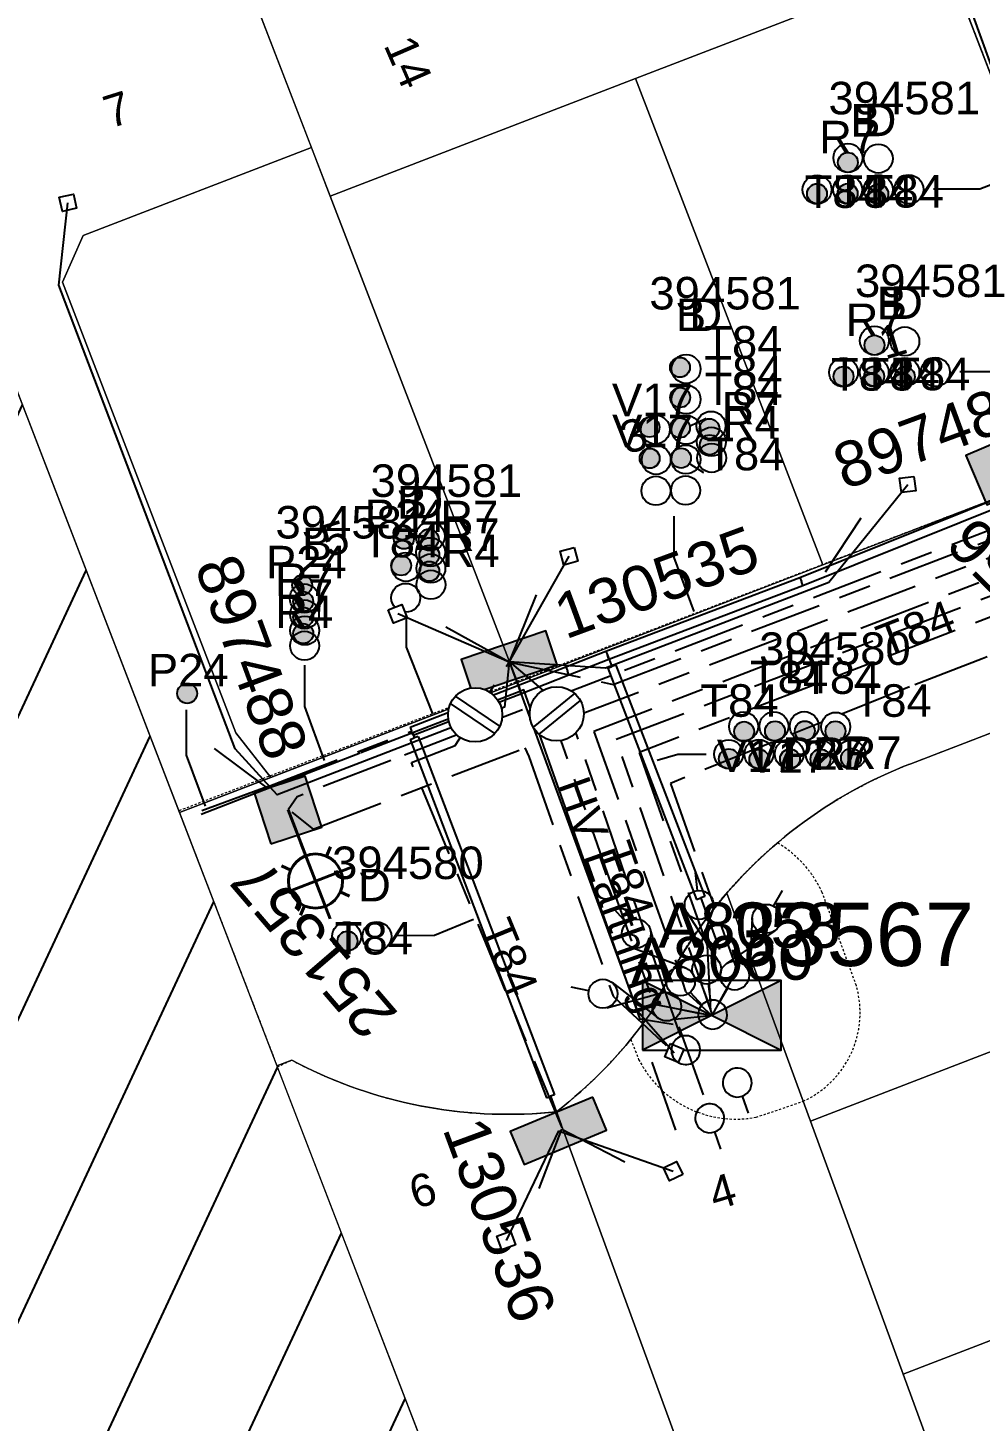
# Model space of a CAD drawing. Header units: metres. Extents: x 308616 to 310825, y 6264327 to 6267194.
# Drawn here: x 309665.5 to 309718.1, y 6266639.9 to 6266716.9 of the extents above; entities that cross this region are included whole.
import ezdxf
from ezdxf.enums import TextEntityAlignment as Align

# ---------------------------------------------------------------- set-up
doc = ezdxf.new("R2010")
doc.units = ezdxf.units.M
for name, pattern in [('Cable Exist UG', [8.2, 4, -1.2, 1.8, -1.2]), ('HIDDEN', [0.375, 0.25, -0.125]), ('HIDDEN2', [0.1875, 0.125, -0.0625])]:
    doc.linetypes.add(name, pattern=pattern)
doc.layers.get('0').update_dxf_attribs({"color": 6})
for name, color, linetype in [('_User Miscellaneous1', 7, 'Continuous'), ('_User Miscellaneous9', 7, 'Continuous'), ('Duct_SP_EXT', 7, 'Continuous'), ('Equip_HV_EXT', 7, 'Continuous'), ('Equip_LV_EXT', 7, 'Continuous'), ('Equip_SP_SL_EXT', 7, 'Continuous'), ('Mains_HV_EXT', 7, 'Continuous'), ('Mains_LV_EXT', 7, 'Continuous'), ('Mains_SL_EXT', 7, 'Continuous'), ('Services_SP_EXT', 7, 'Continuous'), ('Sub_SP_EXT', 7, 'Continuous'), ('SupportsUG_SP_LV_EXT', 7, 'Continuous'), ('SupportsUG_SP_LV_SL_EXT', 7, 'Continuous'), ('Trench_SP_EXT', 7, 'Continuous')]:
    doc.layers.add(name, color=color, linetype=linetype)
doc.layers.add('Cadastre Land Parcels_SP_EXT', color=7, linetype='Continuous', lineweight=5)
doc.layers.add('Cadastre Other Property_SP_EXT', color=7, linetype='HIDDEN', lineweight=5)
doc.styles.add('COLUMN_LABEL', font='arial.ttf')
doc.styles.add('iecARIAL', font='arial.ttf', dxfattribs={"height": 2})
doc.styles.add('POLE_LABEL', font='arial.ttf')
doc.styles.get("Standard").update_dxf_attribs({"font": 'arial.ttf'})
doc.styles.add('SWITCH_LABEL', font='arial.ttf', dxfattribs={"height": 2.5})
doc.linetypes.add('Cable E UG', pattern='A,6,-0.5,["E",Standard,S=1.7,R=0,X=0.5,Y=-1],-2.9', length=9.4)

# ---------------------------------------------------------------- blocks, each defined once
blk = doc.blocks.new('SUB_PADMOUNT_EXT')
for points in [[(0, 0), (-3.84, 1.92), (-3.84, -1.92)], [(0, 0), (3.84, 1.92), (3.84, -1.92)]]:
    blk.add_hatch(color=256).paths.add_polyline_path(points)
for p, q in [((3.84, 1.92), (-3.84, -1.92)), ((-3.84, 1.92), (3.84, -1.92))]:
    blk.add_line(p, q)
blk.add_lwpolyline([(-3.84, -1.92), (3.84, -1.92), (3.84, 1.92), (-3.84, 1.92)], close=True)
for tag, height, flags, p in [('ASSET_NUM', 2.5, 8, (2, 2)), ('STREET_CODE', 0.2, 9, (1.5, 0)), ('OPERATING_VOLTAGE', 0.2, 9, (1.5, -0.6)), ('ORIENTATION', 0.2, 9, (1.5, -0.8)), ('CONSTRUCTED_VOLTAGE', 0.2, 9, (1.5, -0.2)), ('NO_PHASES', 0.2, 9, (1.5, -0.4)), ('OWNED_BY', 0.2, 9, (1.5, -1)), ('OPERATED_BY', 0.2, 9, (1.5, -1.2)), ('SECONDARY_VOLTAGE', 0.2, 9, (1.5, -1.6)), ('MAINTAINED_BY', 0.2, 9, (1.5, -1.4)), ('STATE', 0.2, 9, (1.5, -1.8)), ('SUBSTATION_TYPE', 0.2, 9, (1.5, -2.2)), ('USAGE', 0.2, 9, (1.5, -2.4)), ('PARENT', 0.2, 9, (1.5, -2)), ('STREETNAME', 0.2, 9, (1.5, -3)), ('LEGEND', 0.2, 9, (1.5, -2.6)), ('LOCATION', 0.2, 9, (1.5, -2.8)), ('Z', 0.2, 1, (1.5, -3.6)), ('SUBURB', 0.2, 9, (1.5, -3.2)), ('NOTES', 0.2, 9, (1.5, -3.4))]:
    blk.add_attdef(tag, text='', height=height, dxfattribs=dict(flags=flags)).set_placement(p, align=Align.MIDDLE_LEFT)
blk = doc.blocks.new('COLUMN_EXT')
blk.add_hatch(color=256).paths.add_polyline_path([(-1.485, 1.485), (-1.485, -1.485), (1.485, -1.485), (1.485, 1.485)])
blk.add_lwpolyline([(-1.485, -1.485), (1.485, -1.485), (1.485, 1.485), (-1.485, 1.485)], close=True)
for tag, height, style, flags, p in [('ASSET_NUM', 2.5, 'COLUMN_LABEL', 8, (2, 2)), ('STRUCTURE_PLANT_NUMBER', 0.2, 'POLE_LABEL', 9, (1.813, 0.031)), ('STREET_CODE', 0.2, 'COLUMN_LABEL', 9, (1.813, -0.2))]:
    blk.add_attdef(tag, text='', height=height, dxfattribs=dict(style=style, flags=flags)).set_placement(p, align=Align.MIDDLE_LEFT)
at = {"flags": 9}
for tag, p in [('OWNED_BY', (1.813, -0.6)), ('STATE', (1.813, -0.8)), ('COLUMN_TYPE', (1.813, -0.4)), ('STREETNAME', (1.813, -1.6)), ('USAGE', (1.813, -1)), ('LEGEND', (1.813, -1.2)), ('LOCATION', (1.813, -1.4)), ('SUBURB', (1.813, -1.8)), ('NOTES', (1.813, -2))]:
    blk.add_attdef(tag, text='', height=0.2, dxfattribs=at).set_placement(p, align=Align.MIDDLE_LEFT)
at = {"flags": 1}
blk.add_attdef('Z', (1.813, -2.351), '', height=0.2, dxfattribs=at)
blk = doc.blocks.new('PILLAR_EXT')
blk.add_hatch(color=256).paths.add_polyline_path([(-2.475, 0.99), (-2.475, -0.99), (2.475, -0.99), (2.475, 0.99)])
blk.add_lwpolyline([(-2.475, -0.99), (2.475, -0.99), (2.475, 0.99), (-2.475, 0.99)], close=True)
at = {"style": 'iecARIAL', "flags": 8}
blk.add_attdef('ASSET_NUM', (1.5, 3.5), '', height=2.5, dxfattribs=at)
for tag, p, flags in [('OWNED_BY', (0, -0.2), 9), ('STATE', (0, -0.4), 9), ('SUPPORT_TYPE', (0, -0.6), 9), ('USAGE', (0, -0.8), 9), ('LEGEND', (0, -1), 9), ('LOCATION', (0, -1.2), 9), ('NOTES', (0, -1.4), 9), ('PARENT', (0, -1.6), 9), ('STREETNAME', (0, -1.8), 9), ('SUBURB', (0, -2), 1)]:
    blk.add_attdef(tag, p, '', height=0.2, dxfattribs=dict(flags=flags))
blk = doc.blocks.new('DUCT_EXT')
blk.add_circle((0, 0.8), 0.8)
at = {"flags": 1}
blk.add_attdef('Z', (0, 0), '', height=0.2, dxfattribs=at)
at = {"flags": 9}
for tag, p in [('DUCT_CODE', (0, 0)), ('XSECT_TYPE', (0, -0.2)), ('STATE', (0, -0.6)), ('FB_REFERENCE', (0, -0.4)), ('NOTES', (0, -0.8))]:
    blk.add_attdef(tag, text='', height=0.2, dxfattribs=at).set_placement(p, align=Align.MIDDLE_LEFT)
blk = doc.blocks.new('SL_LANTERN_EXT')
at = {"lineweight": 40}
for p, q in [((0, 1.968), (0, 6.468)), ((-1.459, 5.676), (-1.061, 5.278)), ((1.458, 5.676), (1.06, 5.278)), ((-2.25, 4.218), (2.25, 4.218)), ((-1.459, 2.759), (-1.061, 3.157)), ((1.458, 2.759), (1.06, 3.157)), ((0, 0), (0, 2.721))]:
    blk.add_line(p, q, dxfattribs=at)
blk.add_circle((0, 4.218), 1.5, dxfattribs=at)
at = {"style": 'iecARIAL', "flags": 8}
blk.add_attdef('ASSET_NUM', (1.5, 1.5), '', height=2.5, dxfattribs=at)
for tag, p, height, flags in [('CONSTRUCTED_VOLTAGE', (0.981, -0.653), 0.2, 9), ('CONTROL_TYPE', (0.981, -0.853), 0.2, 9), ('LNUMBER', (2.181, -3.253), 2.5, 8), ('OPERATING_VOLTAGE', (0.981, -1.653), 0.2, 9), ('LANTERN_PURPOSE', (0.981, -1.053), 0.2, 9), ('LANTERN_TYPE', (0.981, -1.253), 0.2, 9), ('NO_PHASES', (0.981, -1.453), 0.2, 9), ('ORIENTATION', (0.981, -1.853), 0.2, 9), ('OWNED_BY', (0.981, -2.053), 0.2, 9), ('STATE', (0.981, -2.253), 0.2, 9), ('USAGE', (0.981, -2.453), 0.2, 9), ('CEXIST', (0.981, -2.653), 0.2, 9), ('CNEW', (0.981, -2.853), 0.2, 9), ('CNUMBER', (0.981, -3.053), 0.2, 9), ('CREMOVE', (0.981, -3.253), 0.2, 9), ('CREPLACE', (0.981, -3.453), 0.2, 9), ('LKINGHEIGHT', (0.981, -3.653), 0.2, 9), ('LBRACKET', (0.981, -3.853), 0.2, 9), ('LBRACKETVOCAB', (0.981, -4.053), 0.2, 9), ('LCATEGORY', (0.981, -4.253), 0.2, 9), ('LCHARGE1', (0.981, -4.453), 0.2, 9), ('LCHARGE1PERCENT', (0.981, -4.653), 0.2, 9), ('LCHARGE2', (0.981, -4.853), 0.2, 9), ('LCHARGE2PERCENT', (0.981, -5.053), 0.2, 9), ('LCHARGE3', (0.981, -5.253), 0.2, 9), ('LCHARGE3PERCENT', (0.981, -5.453), 0.2, 9), ('LEXIST', (0.981, -5.653), 0.2, 9), ('LLAMP', (0.981, -5.853), 0.2, 9), ('LLAMPVOCAB', (0.981, -6.053), 0.2, 9), ('LMAST', (0.981, -6.253), 0.2, 9), ('LMASTVOCAB', (0.981, -6.453), 0.2, 9), ('LNEW', (0.981, -6.653), 0.2, 9), ('LANTNUMBER', (0.981, -6.853), 0.2, 9), ('LOUTREACH', (0.981, -7.253), 0.2, 9), ('LOUTREACHVOCAB', (0.981, -7.453), 0.2, 9), ('LRATECODE', (0.981, -7.653), 0.2, 9), ('LREMOVE', (0.981, -7.853), 0.2, 9), ('LREPLACE', (0.981, -8.053), 0.2, 9), ('LTYPE', (0.981, -8.253), 0.2, 9), ('LTYPEVOCAB', (0.981, -8.453), 0.2, 9), ('LEGEND', (0.981, -8.653), 0.2, 9), ('STREETNAME', (0.981, -9.253), 0.2, 9), ('LOCATION', (0.981, -8.853), 0.2, 9), ('NOTES', (0.981, -9.053), 0.2, 9), ('SUBURB', (0.981, -9.453), 0.2, 1)]:
    blk.add_attdef(tag, p, '', height=height, dxfattribs=dict(flags=flags))
blk = doc.blocks.new('CCP_EXT')
at = {"flags": 9}
for tag, p in [('USAGE', (0, -1.2)), ('LEGEND', (0, -1.4)), ('LIFE_SUPPORT', (0, -1.6)), ('STATE', (0, -1.8)), ('NOTES', (0, -2))]:
    blk.add_attdef(tag, text='', height=0.2, dxfattribs=at).set_placement(p, align=Align.MIDDLE_LEFT)
blk.add_wipeout([(0, 0.566), (0.566, 0), (0, -0.566), (-0.566, 0)])
blk.add_lwpolyline([(-0.566, 0), (0, 0.566), (0.566, 0), (0, -0.566), (-0.566, 0)])
at = {"flags": 1}
blk.add_attdef('Z', (0, 0), '', height=0.2, dxfattribs=at)
at = {"flags": 9}
for tag, p in [('CCP_TYPE', (0, 0)), ('OPERATING_VOLTAGE', (0, -0.6)), ('ORIENTATION', (0, -0.8)), ('CONSTRUCTED_VOLTAGE', (0, -0.2)), ('NO_PHASES', (0, -0.4)), ('OWNED_BY', (0, -1))]:
    blk.add_attdef(tag, text='', height=0.2, dxfattribs=at).set_placement(p, align=Align.MIDDLE_LEFT)
blk = doc.blocks.new('LV_UG_DFUSE_CLOSED_EXT')
for points in [[(1, 0), (0, 0)], [(5.04, 0.726), (2.156, -0.717)], [(5.049, -0.707), (2.156, 0.717)], [(6.2, 0.013), (7.2, 0.013)]]:
    blk.add_lwpolyline(points)
for centre in [(1.8, 0), (5.4, 0.011)]:
    blk.add_circle(centre, 0.8)
at = {"flags": 9}
for tag, p in [('ACTUAL_STATUS', (0, 0)), ('OPERATING_VOLTAGE', (0, -0.6)), ('ORIENTATION', (0, -0.8)), ('CONSTRUCTED_VOLTAGE', (0, -0.2)), ('NO_PHASES', (0, -0.4)), ('STATE', (0, -1)), ('SWITCH_TYPE', (0, -1.2)), ('USAGE', (0, -1.4)), ('NOTES', (0, -1.6))]:
    blk.add_attdef(tag, text='', height=0.2, dxfattribs=at).set_placement(p, align=Align.MIDDLE_LEFT)
at = {"flags": 1}
blk.add_attdef('Z', (0, 0), '', height=0.2, dxfattribs=at)
blk = doc.blocks.new('LV_UG_LINKS_CLOSED_EXT')
blk.add_wipeout([(-1.056, 1.057), (-1.18, 0.916), (-1.286, 0.761), (-1.371, 0.594), (-1.435, 0.417), (-1.476, 0.234), (-1.493, 0.047), (-1.487, -0.14), (-1.458, -0.326), (-1.406, -0.506), (-1.331, -0.678), (-1.236, -0.839), (-1.121, -0.988), (-0.988, -1.12), (-0.84, -1.235), (-0.679, -1.331), (-0.506, -1.406), (-0.326, -1.458), (-0.141, -1.487), (0.047, -1.493), (0.233, -1.476), (0.416, -1.435), (0.593, -1.371), (0.76, -1.286), (0.915, -1.181), (1.056, -1.057), (1.18, -0.916), (1.286, -0.761), (1.371, -0.594), (1.435, -0.417), (1.476, -0.234), (1.493, -0.047), (1.487, 0.14), (1.458, 0.326), (1.406, 0.506), (1.331, 0.678), (1.236, 0.839), (1.121, 0.988), (0.988, 1.12), (0.84, 1.235), (0.679, 1.331), (0.506, 1.406), (0.326, 1.458), (0.141, 1.487), (-0.047, 1.493), (-0.233, 1.476), (-0.416, 1.435), (-0.593, 1.371), (-0.76, 1.286), (-0.915, 1.181)])
for p, q in [((-0.25, -1.479), (-0.25, 1.479)), ((0.25, -1.479), (0.25, 1.479))]:
    blk.add_line(p, q)
blk.add_circle((0, 0), 1.5)
at = {"flags": 9}
for tag, p in [('ACTUAL_STATUS', (0, 0)), ('OPERATING_VOLTAGE', (0, -0.6)), ('ORIENTATION', (0, -0.8)), ('CONSTRUCTED_VOLTAGE', (0, -0.2)), ('NO_PHASES', (0, -0.4)), ('STATE', (0, -1)), ('SWITCH_TYPE', (0, -1.2)), ('USAGE', (0, -1.4)), ('NOTES', (0, -1.6))]:
    blk.add_attdef(tag, text='', height=0.2, dxfattribs=at).set_placement(p, align=Align.MIDDLE_LEFT)
at = {"flags": 1}
blk.add_attdef('Z', (0, 0), '', height=0.2, dxfattribs=at)
blk = doc.blocks.new('SWG_HOLEC_SU_EXT')
blk.add_line((1.8, -2), (5.8, -2))
for points in [[(1.8, -0.8, 1), (1.8, 0.8, 1)], [(5.8, -0.8, 1), (5.8, 0.8, 1)]]:
    blk.add_lwpolyline(points, format="xyb", close=True)
for points in [[(1, 0), (0, 0)], [(6.6, 0), (7.6, 0)]]:
    blk.add_lwpolyline(points)
at = {"style": 'SWITCH_LABEL', "flags": 8}
blk.add_attdef('ASSET_NUM', text='', height=2.5, rotation=179.95437, dxfattribs=at).set_placement((-2.4, 0), align=Align.MIDDLE_LEFT)
at = {"flags": 1}
blk.add_attdef('Z', (0, 0), '', height=0.2, dxfattribs=at)
at = {"flags": 9}
for tag, p in [('ACTUAL_STATUS', (0, -0.4)), ('CONSTRUCTED_VOLTAGE', (0, -0.6)), ('NO_PHASES', (0, -0.8)), ('OPERATING_VOLTAGE', (0, -1)), ('ORIENTATION', (0, -1.2)), ('OWNED_BY', (0, -1.4)), ('PARENT', (0, -1.6)), ('STATE', (0, -1.8)), ('SWITCH_TYPE', (0, -2)), ('USAGE', (0, -2.2)), ('LOCATION', (0, -2.4)), ('STREETNAME', (0, -2.6)), ('SUBURB', (0, -2.8)), ('NOTES', (0, -3))]:
    blk.add_attdef(tag, text='', height=0.2, dxfattribs=at).set_placement(p, align=Align.MIDDLE_LEFT)
at = {"style": 'SWITCH_LABEL', "flags": 9}
blk.add_attdef('STREET_CODE', text='', height=0.2, dxfattribs=at).set_placement((0, -0.2), align=Align.MIDDLE_LEFT)
blk = doc.blocks.new('CABLE_LARGE_EXT')
h = blk.add_hatch(color=256)
edge = h.paths.add_edge_path()
edge.add_arc((0, 0.55), 0.55, 0, 360)
blk.add_circle((0, 0.55), 0.55)
at = {"flags": 1}
blk.add_attdef('Z', (0, 0), '', height=0.2, dxfattribs=at)
at = {"flags": 9}
for tag, p in [('COND_CODE', (0, 0)), ('XSECT_SIZE', (0, -0.6)), ('STATE', (0, -0.4)), ('FB_REFERENCE', (0, -0.2)), ('NOTES', (0, -0.8))]:
    blk.add_attdef(tag, text='', height=0.2, dxfattribs=at).set_placement(p, align=Align.MIDDLE_LEFT)

msp = doc.modelspace()

# ---------------------------------------------------------------- hatches: boundary and pattern name
at = {"layer": '_User Miscellaneous1'}
h = msp.add_hatch(dxfattribs=at)
h.set_pattern_fill('JIS_WOOD', color=256, scale=10, angle=20, style=0)
h.paths.add_polyline_path([(309705.922, 6266590.27), (309602.969, 6266857.485), (309510.126, 6266824.344), (309613.641, 6266555.712)])

# ---------------------------------------------------------------- linework, layer by layer
at = {"layer": '_User Miscellaneous9'}
for points in [[(309715.562, 6266708.046), (309718.134, 6266708.046), (309720.534, 6266708.954)], [(309717.029, 6266697.938), (309719.601, 6266697.938), (309722.202, 6266696.846)], [(309702.991, 6266695.336), (309702.073, 6266694.882)], [(309702.864, 6266692.319), (309702.094, 6266692.805)], [(309701.207, 6266689.927), (309701.207, 6266687.645), (309702.299, 6266684.663)], [(309686.396, 6266684.27), (309686.396, 6266682.69), (309687.838, 6266679.005)], [(309680.752, 6266681.687), (309680.752, 6266679.405), (309681.844, 6266676.423)], [(309674.221, 6266679.211), (309674.221, 6266676.703), (309675.266, 6266673.894)], [(309702.987, 6266676.739), (309701.424, 6266676.739), (309700.272, 6266676.42)], [(309685.818, 6266666.738), (309687.958, 6266666.759), (309690.115, 6266667.64)]]:
    msp.add_lwpolyline(points, dxfattribs=at)
at = {"layer": 'Cadastre Land Parcels_SP_EXT', "linetype": 'Continuous'}
for points in [[(309705.922, 6266590.27), (309602.969, 6266857.485), (309510.126, 6266824.344), (309613.641, 6266555.712), (309705.922, 6266590.27)], [(309678.891, 6266675.473), (309676.963, 6266677.948), (309667.364, 6266702.867), (309668.511, 6266705.455), (309681.147, 6266710.323), (309677.258, 6266720.414), (309672.331, 6266733.198), (309670.601, 6266737.687), (309651.901, 6266730.483), (309673.843, 6266673.532), (309678.891, 6266675.473)], [(309699.081, 6266714.142), (309716.267, 6266720.765), (309711.341, 6266733.549), (309677.258, 6266720.414), (309682.184, 6266707.631), (309699.081, 6266714.142)], [(309719.968, 6266691.279), (309724.07, 6266700.518), (309716.267, 6266720.765), (309699.081, 6266714.142), (309709.451, 6266687.232), (309719.968, 6266691.279)], [(309709.451, 6266687.232), (309699.081, 6266714.142), (309682.184, 6266707.631), (309692.552, 6266680.729), (309709.451, 6266687.232)], [(309692.552, 6266680.729), (309682.184, 6266707.631), (309681.147, 6266710.323), (309668.511, 6266705.455), (309667.364, 6266702.867), (309676.963, 6266677.948), (309678.891, 6266675.473), (309692.552, 6266680.729)], [(309742.228, 6266653.394), (309736.87, 6266667.298), (309708.759, 6266656.467), (309713.888, 6266642.473), (309742.228, 6266653.394)], [(309747.54, 6266639.608), (309742.228, 6266653.394), (309713.888, 6266642.473), (309717.76, 6266631.906), (309719.027, 6266628.62), (309747.54, 6266639.608)]]:
    msp.add_lwpolyline(points, close=True, dxfattribs=at)
for points in [[(309688.574, 6266792.627), (309724.07, 6266700.518)], [(309719.968, 6266691.279), (309692.552, 6266680.729), (309673.843, 6266673.532), (309679.238, 6266659.53), (309680.052, 6266659.841), (309680.447, 6266659.635), (309680.845, 6266659.436), (309681.247, 6266659.244), (309681.652, 6266659.058), (309682.061, 6266658.88), (309682.472, 6266658.71), (309682.886, 6266658.547), (309683.304, 6266658.39), (309683.724, 6266658.24), (309684.146, 6266658.098), (309684.571, 6266657.965), (309684.997, 6266657.838), (309685.427, 6266657.718), (309685.858, 6266657.606), (309686.291, 6266657.503), (309686.725, 6266657.406), (309687.163, 6266657.317), (309687.601, 6266657.234), (309688.04, 6266657.161), (309688.48, 6266657.095), (309688.922, 6266657.037), (309689.364, 6266656.986), (309689.808, 6266656.942), (309690.252, 6266656.907), (309690.696, 6266656.88), (309691.141, 6266656.86), (309691.586, 6266656.848), (309692.032, 6266656.844), (309692.477, 6266656.847), (309692.923, 6266656.859), (309693.368, 6266656.878), (309693.812, 6266656.906), (309694.257, 6266656.94), (309694.7, 6266656.983), (309695.049, 6266657.256), (309695.392, 6266657.538), (309695.73, 6266657.824), (309696.063, 6266658.117), (309696.392, 6266658.415), (309696.715, 6266658.72), (309697.033, 6266659.029), (309697.346, 6266659.344), (309697.652, 6266659.664), (309697.953, 6266659.99), (309698.248, 6266660.321), (309698.539, 6266660.657), (309698.822, 6266660.998), (309699.101, 6266661.344), (309699.373, 6266661.694), (309699.638, 6266662.05), (309699.897, 6266662.41), (309700.15, 6266662.774), (309700.332, 6266663.175), (309700.521, 6266663.573), (309700.716, 6266663.967), (309700.919, 6266664.358), (309701.129, 6266664.747), (309701.345, 6266665.13), (309701.566, 6266665.51), (309701.795, 6266665.886), (309702.031, 6266666.258), (309702.273, 6266666.626), (309702.521, 6266666.989), (309702.775, 6266667.349), (309703.036, 6266667.704), (309703.302, 6266668.054), (309703.575, 6266668.4), (309703.854, 6266668.741), (309704.138, 6266669.077), (309704.434, 6266669.415), (309704.735, 6266669.747), (309705.043, 6266670.074), (309705.356, 6266670.395), (309705.674, 6266670.712), (309705.999, 6266671.022), (309706.329, 6266671.326), (309706.663, 6266671.625), (309707.003, 6266671.918), (309707.349, 6266672.204), (309707.699, 6266672.484), (309708.054, 6266672.758), (309708.415, 6266673.026), (309708.779, 6266673.288), (309709.148, 6266673.544), (309709.521, 6266673.792), (309709.9, 6266674.034), (309710.282, 6266674.269), (309710.668, 6266674.498), (309711.058, 6266674.72), (309711.453, 6266674.935), (309711.85, 6266675.143), (309712.251, 6266675.344), (309712.656, 6266675.538), (309713.065, 6266675.723), (309713.476, 6266675.903), (309713.89, 6266676.076), (309714.308, 6266676.24), (309726.286, 6266680.849)], [(309726.286, 6266680.849), (309714.308, 6266676.24), (309713.89, 6266676.076), (309713.476, 6266675.903), (309713.065, 6266675.723), (309712.656, 6266675.538), (309712.251, 6266675.344), (309711.85, 6266675.143), (309711.453, 6266674.935), (309711.058, 6266674.72), (309710.668, 6266674.498), (309710.282, 6266674.269), (309709.9, 6266674.034), (309709.521, 6266673.792), (309709.148, 6266673.544), (309708.779, 6266673.288), (309708.415, 6266673.026), (309708.054, 6266672.758), (309707.699, 6266672.484), (309707.349, 6266672.204), (309707.003, 6266671.918), (309706.663, 6266671.625), (309706.329, 6266671.326), (309705.999, 6266671.022), (309705.674, 6266670.712), (309705.356, 6266670.395), (309705.043, 6266670.074), (309704.735, 6266669.747), (309704.434, 6266669.415), (309704.138, 6266669.077), (309708.759, 6266656.467), (309736.87, 6266667.298)], [(309717.76, 6266631.906), (309713.888, 6266642.473), (309708.759, 6266656.467), (309704.138, 6266669.077), (309703.854, 6266668.741), (309703.575, 6266668.4), (309703.302, 6266668.054), (309703.036, 6266667.704), (309702.775, 6266667.349), (309702.521, 6266666.989), (309702.273, 6266666.626), (309702.031, 6266666.258), (309701.795, 6266665.886), (309701.566, 6266665.51), (309701.345, 6266665.13), (309701.129, 6266664.747), (309700.919, 6266664.358), (309700.716, 6266663.967), (309700.521, 6266663.573), (309700.332, 6266663.175), (309700.15, 6266662.774), (309699.897, 6266662.41), (309699.638, 6266662.05), (309699.373, 6266661.694), (309699.101, 6266661.344), (309698.822, 6266660.998), (309698.539, 6266660.657), (309698.248, 6266660.321), (309697.953, 6266659.99), (309697.652, 6266659.664), (309697.346, 6266659.344), (309697.033, 6266659.029), (309696.715, 6266658.72), (309696.392, 6266658.415), (309696.063, 6266658.117), (309695.73, 6266657.824), (309695.392, 6266657.538), (309695.049, 6266657.256), (309694.7, 6266656.983), (309705.607, 6266627.224)], [(309705.607, 6266627.224), (309694.7, 6266656.983), (309694.257, 6266656.94), (309693.812, 6266656.906), (309693.368, 6266656.878), (309692.923, 6266656.859), (309692.477, 6266656.847), (309692.032, 6266656.844), (309692.032, 6266656.844), (309691.586, 6266656.848), (309691.141, 6266656.86), (309690.696, 6266656.88), (309690.252, 6266656.907), (309689.808, 6266656.942), (309689.364, 6266656.986), (309688.922, 6266657.037), (309688.48, 6266657.095), (309688.04, 6266657.161), (309687.601, 6266657.234), (309687.163, 6266657.317), (309686.725, 6266657.406), (309686.291, 6266657.503), (309685.858, 6266657.606), (309685.427, 6266657.718), (309684.997, 6266657.838), (309684.571, 6266657.965), (309684.146, 6266658.098), (309683.724, 6266658.24), (309683.304, 6266658.39), (309682.886, 6266658.547), (309682.472, 6266658.71), (309682.061, 6266658.88), (309681.652, 6266659.058), (309681.247, 6266659.244), (309680.845, 6266659.436), (309680.447, 6266659.635), (309680.052, 6266659.841), (309679.238, 6266659.53), (309693.484, 6266622.555)]]:
    msp.add_lwpolyline(points, dxfattribs=at)
at = {"layer": 'Duct_SP_EXT'}
for p, q in [((309724.02, 6266700.295), (309716.582, 6266720.906)), ((309697.439, 6266682.461), (309708.171, 6266686.542)), ((309708.171, 6266686.542), (309708.259, 6266686.319)), ((309697.609, 6266682.012), (309708.346, 6266686.095)), ((309708.346, 6266686.095), (309708.259, 6266686.319)), ((309695.219, 6266681.596), (309697.437, 6266682.46)), ((309695.393, 6266681.149), (309697.611, 6266682.013)), ((309697.437, 6266682.46), (309697.524, 6266682.237)), ((309697.439, 6266682.461), (309697.524, 6266682.237)), ((309697.609, 6266682.012), (309697.524, 6266682.237)), ((309697.611, 6266682.013), (309697.524, 6266682.237)), ((309692.598, 6266680.575), (309695.219, 6266681.596)), ((309692.773, 6266680.128), (309695.393, 6266681.149)), ((309695.219, 6266681.596), (309695.306, 6266681.372)), ((309695.393, 6266681.149), (309695.306, 6266681.372)), ((309697.542, 6266681.525), (309697.766, 6266681.611)), ((309697.542, 6266681.525), (309702.461, 6266668.729)), ((309697.99, 6266681.697), (309697.766, 6266681.611)), ((309697.99, 6266681.697), (309702.909, 6266668.901)), ((309686.602, 6266678.265), (309692.599, 6266680.575)), ((309692.598, 6266680.575), (309692.685, 6266680.351)), ((309692.599, 6266680.575), (309692.685, 6266680.351)), ((309692.773, 6266680.128), (309692.685, 6266680.351)), ((309692.772, 6266680.127), (309692.685, 6266680.351)), ((309686.774, 6266677.817), (309692.772, 6266680.127)), ((309686.602, 6266678.265), (309686.688, 6266678.041)), ((309686.774, 6266677.817), (309686.688, 6266678.041)), ((309686.611, 6266677.58), (309686.835, 6266677.666)), ((309686.611, 6266677.58), (309694.148, 6266657.757)), ((309687.06, 6266677.751), (309686.835, 6266677.666)), ((309687.06, 6266677.751), (309694.596, 6266657.927)), ((309702.461, 6266668.729), (309702.685, 6266668.815)), ((309702.909, 6266668.901), (309702.685, 6266668.815)), ((309694.596, 6266657.927), (309694.372, 6266657.842)), ((309694.148, 6266657.757), (309694.372, 6266657.842))]:
    msp.add_line(p, q, dxfattribs=at)
at = {"layer": 'Mains_HV_EXT', "linetype": 'Cable E UG'}
for points in [[(309692.741, 6266680.259), (309688.132, 6266678.483)], [(309701.163, 6266661.805), (309699.345, 6266662.113), (309692.902, 6266680.321), (309692.753, 6266680.263)], [(309688.132, 6266678.483), (309683.886, 6266676.846)], [(309683.836, 6266676.827), (309679.486, 6266675.151)], [(309679.507, 6266675.159), (309675.036, 6266673.436)]]:
    msp.add_lwpolyline(points, dxfattribs=at)
at = {"layer": 'Mains_LV_EXT', "linetype": 'Cable Exist UG'}
for points in [[(309748.534, 6266673.864), (309746.057, 6266674.683), (309746.057, 6266674.683), (309744.556, 6266675.14), (309744.556, 6266675.14), (309737.085, 6266672.177), (309737.123, 6266672.132), (309737.123, 6266672.132), (309734.303, 6266679.451), (309723.351, 6266684.11), (309718.271, 6266682.04), (309714.234, 6266680.486), (309701.01, 6266675.145), (309704.679, 6266664.829), (309703.297, 6266662.318)], [(309695.019, 6266656.092), (309686.676, 6266676.314), (309686.676, 6266676.314), (309689.106, 6266677.251), (309692.101, 6266681.867)], [(309692.09, 6266681.896), (309693.969, 6266680.291), (309697.517, 6266670.179), (309700.111, 6266662.932), (309703.297, 6266662.318)]]:
    msp.add_lwpolyline(points, dxfattribs=at)
at = {"layer": 'Trench_SP_EXT', "linetype": 'Cable Exist UG'}
for points in [[(309709.598, 6266686.857), (309711.564, 6266689.845)], [(309688.581, 6266683.81), (309692.101, 6266681.867), (309693.621, 6266685.61)], [(309692.09, 6266681.896), (309692.685, 6266680.351)], [(309697.524, 6266682.237), (309697.766, 6266681.611)], [(309678.837, 6266675.017), (309686.688, 6266678.041)], [(309686.753, 6266677.919), (309686.835, 6266677.666)], [(309675.757, 6266677.083), (309678.599, 6266674.956)], [(309678.837, 6266675.017), (309674.89, 6266673.57)], [(309702.668, 6266668.859), (309703.722, 6266665.963)], [(309694.372, 6266657.842), (309694.963, 6266656.229)], [(309693.756, 6266652.74), (309695.01, 6266656.026)], [(309695.01, 6266656.026), (309698.48, 6266654.225)]]:
    msp.add_lwpolyline(points, dxfattribs=at)

# ---------------------------------------------------------------- block references
at = {"layer": '_User Miscellaneous9'}
for name, p in [('DUCT_EXT', (309710.833, 6266708.948)), ('DUCT_EXT', (309712.516, 6266708.909)), ('CABLE_LARGE_EXT', (309710.833, 6266708.948)), ('DUCT_EXT', (309709.123, 6266707.193)), ('DUCT_EXT', (309710.819, 6266707.196)), ('DUCT_EXT', (309712.516, 6266707.202)), ('DUCT_EXT', (309714.212, 6266707.206)), ('CABLE_LARGE_EXT', (309709.125, 6266707.217)), ('CABLE_LARGE_EXT', (309710.819, 6266707.224)), ('CABLE_LARGE_EXT', (309712.516, 6266707.202)), ('DUCT_EXT', (309712.3, 6266698.84)), ('DUCT_EXT', (309713.983, 6266698.801)), ('CABLE_LARGE_EXT', (309712.3, 6266698.84)), ('DUCT_EXT', (309701.878, 6266697.273)), ('CABLE_LARGE_EXT', (309701.538, 6266697.611)), ('DUCT_EXT', (309710.59, 6266697.086)), ('CABLE_LARGE_EXT', (309710.592, 6266697.109)), ('DUCT_EXT', (309712.286, 6266697.088)), ('CABLE_LARGE_EXT', (309712.286, 6266697.116)), ('DUCT_EXT', (309713.983, 6266697.095)), ('CABLE_LARGE_EXT', (309713.983, 6266697.095)), ('DUCT_EXT', (309715.679, 6266697.099)), ('DUCT_EXT', (309701.878, 6266695.592)), ('CABLE_LARGE_EXT', (309701.55, 6266695.944)), ('DUCT_EXT', (309703.259, 6266694.129)), ('CABLE_LARGE_EXT', (309699.854, 6266694.3)), ('DUCT_EXT', (309700.181, 6266693.921)), ('CABLE_LARGE_EXT', (309701.538, 6266694.265)), ('DUCT_EXT', (309701.876, 6266693.914)), ('CABLE_LARGE_EXT', (309703.17, 6266694.218)), ('DUCT_EXT', (309703.277, 6266693.246)), ('CABLE_LARGE_EXT', (309703.192, 6266693.332)), ('CABLE_LARGE_EXT', (309699.865, 6266692.579)), ('DUCT_EXT', (309700.223, 6266692.244)), ('CABLE_LARGE_EXT', (309701.597, 6266692.592)), ('DUCT_EXT', (309703.293, 6266692.353)), ('DUCT_EXT', (309700.209, 6266690.535)), ('DUCT_EXT', (309687.721, 6266688.024)), ('CABLE_LARGE_EXT', (309686.263, 6266688.115)), ('DUCT_EXT', (309687.738, 6266687.14)), ('CABLE_LARGE_EXT', (309687.636, 6266688.115)), ('CABLE_LARGE_EXT', (309687.668, 6266687.227)), ('CABLE_LARGE_EXT', (309686.11, 6266686.65)), ('DUCT_EXT', (309687.753, 6266686.245)), ('CABLE_LARGE_EXT', (309687.668, 6266686.327)), ('CABLE_LARGE_EXT', (309680.63, 6266685.568)), ('DUCT_EXT', (309687.757, 6266685.34)), ('DUCT_EXT', (309680.745, 6266684.584)), ('CABLE_LARGE_EXT', (309680.689, 6266684.66)), ('DUCT_EXT', (309680.763, 6266683.701)), ('CABLE_LARGE_EXT', (309680.693, 6266683.788)), ('DUCT_EXT', (309680.777, 6266682.806)), ('DUCT_EXT', (309680.765, 6266681.966)), ('CABLE_LARGE_EXT', (309680.693, 6266682.888)), ('CABLE_LARGE_EXT', (309674.267, 6266679.577)), ('DUCT_EXT', (309710.156, 6266677.478)), ('CABLE_LARGE_EXT', (309705.088, 6266677.464)), ('CABLE_LARGE_EXT', (309706.798, 6266677.49)), ('CABLE_LARGE_EXT', (309708.449, 6266677.5)), ('CABLE_LARGE_EXT', (309710.142, 6266677.49)), ('DUCT_EXT', (309709.312, 6266675.941)), ('DUCT_EXT', (309711.007, 6266675.943)), ('CABLE_LARGE_EXT', (309704.245, 6266675.961)), ('CABLE_LARGE_EXT', (309705.928, 6266675.928)), ('CABLE_LARGE_EXT', (309707.625, 6266675.95)), ('CABLE_LARGE_EXT', (309709.312, 6266675.941)), ('CABLE_LARGE_EXT', (309711.006, 6266675.992)), ('CABLE_LARGE_EXT', (309683.137, 6266665.873))]:
    msp.add_blockref(name, p, dxfattribs=at)
for name, p, rotation in [('DUCT_EXT', (309701.066, 6266693.062), 270.3725365159048), ('DUCT_EXT', (309701.051, 6266691.351), 270.3725365159048), ('DUCT_EXT', (309685.578, 6266687.12), 270.3725365159048), ('DUCT_EXT', (309685.563, 6266685.41), 270.3725365159048), ('DUCT_EXT', (309704.257, 6266678.295), 270.3725365159048), ('DUCT_EXT', (309705.937, 6266678.301), 270.3725365159048), ('DUCT_EXT', (309707.614, 6266678.312), 270.3725365159048), ('DUCT_EXT', (309703.433, 6266676.757), 270.3725365159048), ('DUCT_EXT', (309705.109, 6266676.77), 270.3725365159048), ('DUCT_EXT', (309706.785, 6266676.776), 270.3725365159048), ('LV_UG_DFUSE_CLOSED_EXT', (309703.221, 6266663.064), 96.48789308632223), ('LV_UG_DFUSE_CLOSED_EXT', (309703.678, 6266662.953), 60.48789329371991), ('LV_UG_DFUSE_CLOSED_EXT', (309702.785, 6266662.865), 132.4878929690493), ('DUCT_EXT', (309682.29, 6266666.675), 270.3725365159048), ('DUCT_EXT', (309683.97, 6266666.681), 270.3725365159048), ('LV_UG_DFUSE_CLOSED_EXT', (309702.568, 6266662.448), 168.4878929524898)]:
    msp.add_blockref(name, p, dxfattribs=dict(at, rotation=rotation))
at = {"layer": 'Equip_SP_SL_EXT'}
ref = msp.add_blockref('SL_LANTERN_EXT', (309719.301, 6266692.507), dxfattribs=dict(at, rotation=201.1061555555556))
ref.add_attrib('ASSET_NUM', '251356', dxfattribs={"layer": '_User Miscellaneous9', "height": 2.5, "rotation": 134.98553, "style": 'iecARIAL'}).set_placement((309718.441, 6266690.568), align=Align.BOTTOM_RIGHT)
ref = msp.add_blockref('SL_LANTERN_EXT', (309679.852, 6266673.684), dxfattribs=dict(at, rotation=201.1061555555556))
ref.add_attrib('ASSET_NUM', '251357', dxfattribs={"layer": '_User Miscellaneous9', "height": 2.5, "rotation": 130.6189, "style": 'iecARIAL'}).set_placement((309678.993, 6266671.745), align=Align.BOTTOM_RIGHT)
at = {"layer": 'Sub_SP_EXT'}
ref = msp.add_blockref('SUB_PADMOUNT_EXT', (309703.297, 6266662.318), dxfattribs=at)
ref.add_attrib('ASSET_NUM', '33567', dxfattribs={"layer": '0', "height": 3.5}).set_placement((309704.212, 6266666.799), align=Align.MIDDLE_LEFT)
at = {"layer": 'SupportsUG_SP_LV_EXT'}
ref = msp.add_blockref('PILLAR_EXT', (309692.091, 6266681.853), dxfattribs=dict(at, rotation=18.56312698741651))
ref.add_attrib('ASSET_NUM', '130535', dxfattribs={"layer": '0', "height": 2.5, "rotation": 20.19875, "style": 'iecARIAL'}).set_placement((309705.702, 6266688.294), align=Align.MIDDLE_RIGHT)
ref = msp.add_blockref('PILLAR_EXT', (309694.814, 6266655.937), dxfattribs=dict(at, rotation=202.5572467109926))
ref.add_attrib('ASSET_NUM', '130536', dxfattribs={"layer": '0', "height": 2.5, "rotation": 290.19875, "style": 'iecARIAL'}).set_placement((309689.556, 6266656.48), align=Align.MIDDLE_LEFT)
at = {"layer": 'SupportsUG_SP_LV_SL_EXT'}
ref = msp.add_blockref('COLUMN_EXT', (309719.301, 6266692.507), dxfattribs=dict(at, rotation=203.0513011071283))
ref.add_attrib('ASSET_NUM', '897487', dxfattribs={"layer": '0', "height": 2.5, "rotation": 20.19875, "style": 'COLUMN_LABEL'}).set_placement((309721.14, 6266696.568), align=Align.MIDDLE_RIGHT)
ref = msp.add_blockref('COLUMN_EXT', (309679.852, 6266673.684), dxfattribs=dict(at, rotation=18.13452396869163))
ref.add_attrib('ASSET_NUM', '897488', dxfattribs={"layer": '0', "height": 2.5, "rotation": 290.19875, "style": 'COLUMN_LABEL'}).set_placement((309679.856, 6266676.678), align=Align.MIDDLE_RIGHT)

# ---------------------------------------------------------------- texts
at = {"layer": '_User Miscellaneous9'}
for s, p in [('394581', (309709.758, 6266712.157)), ('B', (309710.96, 6266710.926)), ('D', (309711.699, 6266710.95)), ('R7', (309709.239, 6266710)), ('T84', (309708.431, 6266706.983)), ('T84', (309710.125, 6266706.989)), ('T84', (309711.816, 6266707.002)), ('394581', (309711.225, 6266702.05)), ('394581', (309699.845, 6266701.365)), ('B', (309712.427, 6266700.819)), ('D', (309713.166, 6266700.843)), ('B', (309701.31, 6266700.168)), ('D', (309702.058, 6266700.173)), ('R7', (309710.705, 6266699.893)), ('T84', (309702.879, 6266698.65)), ('T84', (309702.892, 6266696.983)), ('T84', (309713.283, 6266696.895)), ('T84', (309709.898, 6266696.875)), ('T84', (309711.592, 6266696.882)), ('V17', (309697.773, 6266695.458)), ('T84', (309702.896, 6266696.074)), ('R7', (309703.849, 6266695.002)), ('R4', (309703.859, 6266694.225)), ('V17', (309697.784, 6266693.737)), ('T84', (309702.991, 6266692.467)), ('394581', (309684.417, 6266690.997)), ('B', (309685.881, 6266689.8)), ('D', (309686.629, 6266689.805)), ('394581', (309679.156, 6266688.696)), ('P24', (309684.088, 6266689.053)), ('R7', (309688.277, 6266688.985)), ('T84', (309683.941, 6266687.658)), ('R7', (309688.347, 6266688.012)), ('B', (309680.62, 6266687.499)), ('R4', (309688.347, 6266687.112)), ('P24', (309678.628, 6266686.491)), ('R7', (309679.131, 6266685.514)), ('R7', (309679.136, 6266684.642)), ('R4', (309679.136, 6266683.742)), ('394580', (309705.918, 6266681.702)), ('P24', (309672.092, 6266680.515)), ('T84', (309705.408, 6266680.135)), ('D', (309707.31, 6266680.681)), ('T84', (309708.296, 6266680.1)), ('T84', (309702.666, 6266678.834)), ('T84', (309711.143, 6266678.832)), ('V17', (309703.577, 6266675.771)), ('V17', (309705.26, 6266675.738)), ('P27', (309707.209, 6266675.903)), ('R7', (309708.896, 6266675.894)), ('R7', (309710.59, 6266675.945)), ('394580', (309682.288, 6266669.857)), ('D', (309683.724, 6266668.622)), ('T84', (309682.424, 6266665.686))]:
    msp.add_text(s, height=1.8, dxfattribs=at).set_placement(p)
for s, rotation, p in [('T84', 21.07034, (309712.877, 6266682.098)), ('HV Earthing', 289.48712, (309694.75, 6266675.1)), ('T84', 289.33411, (309697.043, 6266671.53)), ('T84', 292.42126, (309690.441, 6266667.189))]:
    msp.add_text(s, height=1.8, rotation=rotation, dxfattribs=at).set_placement(p)
at = {"layer": 'Cadastre Land Parcels_SP_EXT'}
for s, rotation, p in [('14', 293.4679, (309685.122, 6266715.994)), ('7', 17.50281, (309669.996, 6266711.363)), ('1', 16.89555, (309712.887, 6266698.582)), ('3', 16.89555, (309698.57, 6266693.333)), ('5', 17.21912, (309682.058, 6266687.631)), ('6', 16.65011, (309686.89, 6266651.59)), ('4', 16.65011, (309703.472, 6266651.52))]:
    msp.add_text(s, height=1.8, rotation=rotation, dxfattribs=at).set_placement(p)

# ---------------------------------------------------------------- next in the draw order: block references
at = {"layer": 'Services_SP_EXT'}
for p, rotation in [((309667.667, 6266707.268), 327.4532894765482), ((309714.141, 6266691.681), 232.0638447329556), ((309695.399, 6266687.711), 240.5631268822255), ((309685.919, 6266684.527), 336.5631270961994), ((309701.224, 6266660.236), 291.7765686196556), ((309701.157, 6266653.699), 160.5572467336559), ((309691.922, 6266649.863), 64.55724676250946)]:
    msp.add_blockref('CCP_EXT', p, dxfattribs=dict(at, rotation=rotation))

# ---------------------------------------------------------------- next in the draw order: linework, layer by layer
at = {"layer": 'Cadastre Other Property_SP_EXT', "linetype": 'HIDDEN2'}
msp.add_lwpolyline([(309698.82, 6266660.995), (309699.249, 6266659.882), (309699.249, 6266659.882, 0.332781), (309705.749, 6266656.679), (309705.749, 6266656.679), (309708.357, 6266657.564), (309708.357, 6266657.564, 0.370871), (309711.303, 6266663.954), (309711.303, 6266663.954), (309709.408, 6266669.118), (309709.408, 6266669.118, 0.153187), (309706.937, 6266671.855), (309706.937, 6266671.855, 0.117991), (309700.15, 6266662.774), (309700.15, 6266662.774, -0.021828), (309698.82, 6266660.995)], format="xyb", close=True, dxfattribs=at)
at = {"layer": 'Mains_SL_EXT', "linetype": 'Cable Exist UG'}
msp.add_lwpolyline([(309680.055, 6266673.567), (309681.25, 6266672.626), (309681.25, 6266672.626), (309692.946, 6266677.109), (309693.167, 6266676.629), (309693.167, 6266676.629), (309697.841, 6266663.375), (309697.841, 6266663.375), (309701.224, 6266660.236)], dxfattribs=at)
at = {"layer": 'Services_SP_EXT'}
msp.add_lwpolyline([(309692.09, 6266681.896), (309699.17, 6266662.595), (309701.224, 6266660.236)], dxfattribs=at)

# ---------------------------------------------------------------- next in the draw order: block references
at = {"layer": 'Equip_HV_EXT'}
ref = msp.add_blockref('SWG_HOLEC_SU_EXT', (309702.737, 6266664.055), dxfattribs=dict(at, rotation=289.8750424181078))
ref.add_attrib('ASSET_NUM', 'A8058', dxfattribs={"layer": '0', "height": 2.5, "style": 'SWITCH_LABEL'}).set_placement((309700.338, 6266665.305), align=Align.BOTTOM_LEFT)
at = {"layer": 'Services_SP_EXT'}
for p, rotation in [((309667.667, 6266707.268), 327.4532894765482), ((309714.141, 6266691.681), 232.0638447329556), ((309695.399, 6266687.711), 240.5631268822255), ((309685.919, 6266684.527), 336.5631270961994), ((309701.157, 6266653.699), 160.5572467336559), ((309691.922, 6266649.863), 64.55724676250946)]:
    msp.add_blockref('CCP_EXT', p, dxfattribs=dict(at, rotation=rotation))

# ---------------------------------------------------------------- next in the draw order: linework, layer by layer
at = {"layer": '_User Miscellaneous9', "linetype": 'Cable Exist UG'}
for points in [[(309720.363, 6266721.187), (309728.386, 6266700.367), (309727.17, 6266697.675), (309727.016, 6266697.309), (309722.936, 6266688.117), (309696.773, 6266678.019), (309701.339, 6266665.185), (309701.85, 6266663.643), (309703.297, 6266662.318)], [(309692.103, 6266681.862), (309697.85, 6266680.621), (309697.85, 6266680.621), (309721.444, 6266689.686), (309725.18, 6266698.101), (309725.335, 6266698.473), (309725.335, 6266698.473), (309726.219, 6266700.429), (309718.497, 6266720.468), (309714.94, 6266720.176)], [(309736.97, 6266706.069), (309734.338, 6266704.68), (309734.338, 6266704.68), (309729.646, 6266702.82), (309729.646, 6266702.82), (309730.553, 6266700.306), (309729.004, 6266696.877), (309728.853, 6266696.517), (309724.427, 6266686.548), (309699.282, 6266676.86), (309703.035, 6266666.162), (309703.236, 6266662.554)], [(309703.375, 6266662.318), (309701.263, 6266662.094), (309695.508, 6266678.774), (309695.508, 6266678.774), (309720.883, 6266688.488), (309736.615, 6266681.757), (309736.615, 6266681.757), (309741.526, 6266669.049), (309757.501, 6266627.594), (309762.835, 6266613.751), (309759.963, 6266607.346), (309769.551, 6266610.955), (309769.551, 6266610.955), (309799.242, 6266622.103), (309801.296, 6266622.895)], [(309703.351, 6266662.294), (309698.014, 6266677.594), (309720.835, 6266686.327), (309734.932, 6266680.455), (309739.66, 6266668.33), (309755.635, 6266626.874), (309760.669, 6266613.81), (309756.48, 6266603.808), (309760.243, 6266605.29), (309760.243, 6266605.29), (309770.298, 6266609.1), (309770.298, 6266609.1), (309796.989, 6266619.222), (309796.989, 6266619.222), (309799.979, 6266620.36)]]:
    msp.add_lwpolyline(points, dxfattribs=at)
at = {"layer": 'Cadastre Other Property_SP_EXT', "linetype": 'HIDDEN2'}
msp.add_lwpolyline([(309688.395, 6266793.081), (309724.07, 6266700.518), (309719.968, 6266691.279), (309673.805, 6266673.63), (309679.258, 6266659.477), (309680.052, 6266659.841), (309680.052, 6266659.841, 0.149596), (309694.7, 6266656.983), (309694.7, 6266656.983, 0.07419), (309699.897, 6266662.41), (309699.897, 6266662.41, -0.19935), (309714.308, 6266676.24), (309714.308, 6266676.24), (309726.286, 6266680.849), (309732.756, 6266677.977), (309757.449, 6266613.89), (309755.273, 6266608.799), (309773.906, 6266615.795)], format="xyb", dxfattribs=at)
at = {"layer": 'Duct_SP_EXT'}
for p, q in [((309708.171, 6266686.542), (309719.788, 6266691.206)), ((309708.346, 6266686.095), (309719.967, 6266690.76))]:
    msp.add_line(p, q, dxfattribs=at)
at = {"layer": 'Mains_SL_EXT', "linetype": 'Cable Exist UG'}
msp.add_lwpolyline([(309719.301, 6266692.507), (309720.316, 6266689.789), (309720.316, 6266689.789), (309697.671, 6266681.088), (309685.531, 6266676.412), (309680.347, 6266674.411), (309679.852, 6266673.684)], dxfattribs=at)
at = {"layer": 'Services_SP_EXT'}
for points in [[(309692.091, 6266681.853), (309691.833, 6266679.373), (309691.833, 6266679.373), (309679.242, 6266674.521), (309676.916, 6266677.053), (309667.173, 6266702.705), (309667.667, 6266707.268)], [(309692.09, 6266681.896), (309697.409, 6266681.535), (309709.773, 6266686.287), (309714.141, 6266691.681)], [(309692.091, 6266681.853), (309695.399, 6266687.711)], [(309692.091, 6266681.853), (309685.919, 6266684.527)], [(309694.814, 6266655.937), (309691.923, 6266649.863)], [(309694.814, 6266655.937), (309701.157, 6266653.699)]]:
    msp.add_lwpolyline(points, dxfattribs=at)

# ---------------------------------------------------------------- next in the draw order: block references
at = {"layer": 'Equip_HV_EXT'}
ref = msp.add_blockref('SWG_HOLEC_SU_EXT', (309701.263, 6266662.094), dxfattribs=dict(at, rotation=289.3647612162399))
ref.add_attrib('ASSET_NUM', 'A8060', dxfattribs={"layer": '0', "height": 2.5, "rotation": 1.2235, "style": 'SWITCH_LABEL'}).set_placement((309698.864, 6266663.344), align=Align.BOTTOM_LEFT)

# ---------------------------------------------------------------- next in the draw order: block references
at = {"layer": 'Equip_LV_EXT', "rotation": 55.95645098470217}
msp.add_blockref('LV_UG_LINKS_CLOSED_EXT', (309690.203, 6266678.941), dxfattribs=at)

# ---------------------------------------------------------------- next in the draw order: block references
at = {"layer": 'Equip_LV_EXT', "rotation": 129.1455442140042}
msp.add_blockref('LV_UG_LINKS_CLOSED_EXT', (309694.719, 6266678.999), dxfattribs=at)

doc.saveas('drawing.dxf')
